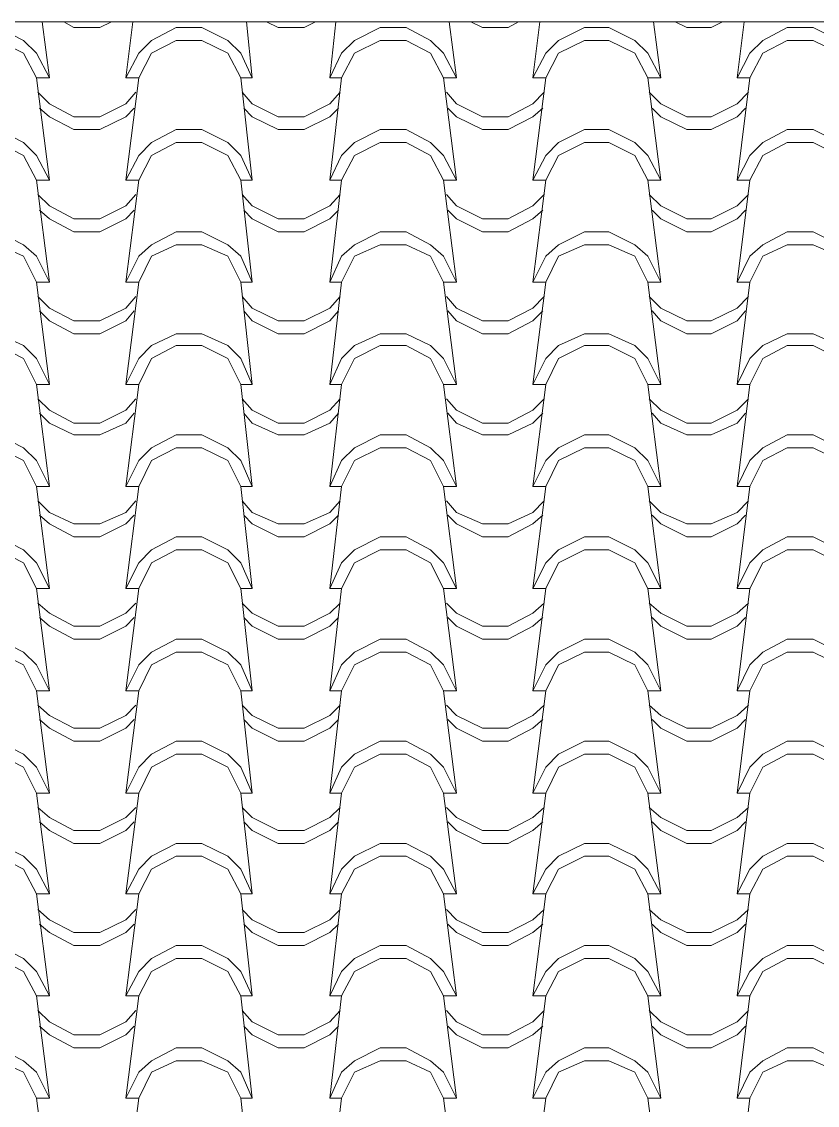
# Model space of a CAD drawing. Header units: millimetres. Extents: x 14264 to 19361, y -8891 to -1096.
# Drawn here: x 15544 to 16712, y -2696 to -1106 of the extents above; entities that cross this region are included whole.
import ezdxf

# ---------------------------------------------------------------- set-up
doc = ezdxf.new("R2010")
doc.units = ezdxf.units.MM
doc.layers.add('A-COB-___-___-EXI', color=250, linetype='Continuous', lineweight=25)

msp = doc.modelspace()

# ---------------------------------------------------------------- linework, layer by layer
at = {"layer": 'A-COB-___-___-EXI', "color": 18, "lineweight": 9}
for p, q in [((15585.1, -1188.6), (15574.5, -1106.3)), ((15697, -1188.6), (15707.5, -1106.3)), ((15882.7, -1188.6), (15874.3, -1106.3)), ((15996.7, -1188.6), (16005.1, -1106.3)), ((16182.5, -1188.6), (16171.9, -1106.3)), ((16294.3, -1188.6), (16304.9, -1106.3)), ((16482.2, -1188.6), (16471.6, -1106.3)), ((16594.1, -1188.6), (16604.6, -1106.3)), ((15585.1, -1338.5), (15566.1, -1188.6)), ((15697, -1338.5), (15716, -1188.6)), ((15882.7, -1338.5), (15865.8, -1188.6)), ((15996.7, -1338.5), (16013.6, -1188.6)), ((16182.5, -1338.5), (16163.5, -1188.6)), ((16294.3, -1338.5), (16313.3, -1188.6)), ((16482.2, -1338.5), (16463.2, -1188.6)), ((16594.1, -1338.5), (16613.1, -1188.6)), ((15585.1, -1488.3), (15566.1, -1338.5)), ((15697, -1488.3), (15716, -1338.5)), ((15882.7, -1488.3), (15865.8, -1338.5)), ((15996.7, -1488.3), (16013.6, -1338.5)), ((16182.5, -1488.3), (16163.5, -1338.5)), ((16294.3, -1488.3), (16313.3, -1338.5)), ((16482.2, -1488.3), (16463.2, -1338.5)), ((16594.1, -1488.3), (16613.1, -1338.5)), ((15585.1, -1638.2), (15566.1, -1488.3)), ((15697, -1638.2), (15716, -1488.3)), ((15882.7, -1638.2), (15865.8, -1488.3)), ((15996.7, -1638.2), (16013.6, -1488.3)), ((16182.5, -1638.2), (16163.5, -1488.3)), ((16294.3, -1638.2), (16313.3, -1488.3)), ((16482.2, -1638.2), (16463.2, -1488.3)), ((16594.1, -1638.2), (16613.1, -1488.3)), ((15585.1, -1788.1), (15566.1, -1638.2)), ((15697, -1788.1), (15716, -1638.2)), ((15882.7, -1788.1), (15865.8, -1638.2)), ((15996.7, -1788.1), (16013.6, -1638.2)), ((16182.5, -1788.1), (16163.5, -1638.2)), ((16294.3, -1788.1), (16313.3, -1638.2)), ((16482.2, -1788.1), (16463.2, -1638.2)), ((16594.1, -1788.1), (16613.1, -1638.2)), ((15585.1, -1937.9), (15566.1, -1788.1)), ((15697, -1937.9), (15716, -1788.1)), ((15882.7, -1937.9), (15865.8, -1788.1)), ((15996.7, -1937.9), (16013.6, -1788.1)), ((16182.5, -1937.9), (16163.5, -1788.1)), ((16294.3, -1937.9), (16313.3, -1788.1)), ((16482.2, -1937.9), (16463.2, -1788.1)), ((16594.1, -1937.9), (16613.1, -1788.1)), ((15585.1, -2087.8), (15566.1, -1937.9)), ((15697, -2087.8), (15716, -1937.9)), ((15882.7, -2087.8), (15865.8, -1937.9)), ((15996.7, -2087.8), (16013.6, -1937.9)), ((16182.5, -2087.8), (16163.5, -1937.9)), ((16294.3, -2087.8), (16313.3, -1937.9)), ((16482.2, -2087.8), (16463.2, -1937.9)), ((16594.1, -2087.8), (16613.1, -1937.9)), ((15585.1, -2237.7), (15566.1, -2087.8)), ((15697, -2237.7), (15716, -2087.8)), ((15882.7, -2237.7), (15865.8, -2087.8)), ((15996.7, -2237.7), (16013.6, -2087.8)), ((16182.5, -2237.7), (16163.5, -2087.8)), ((16294.3, -2237.7), (16313.3, -2087.8)), ((16482.2, -2237.7), (16463.2, -2087.8)), ((16594.1, -2237.7), (16613.1, -2087.8)), ((15585.1, -2385.4), (15566.1, -2237.7)), ((15697, -2385.4), (15716, -2237.7)), ((15882.7, -2385.4), (15865.8, -2237.7)), ((15996.7, -2385.4), (16013.6, -2237.7)), ((16182.5, -2385.4), (16163.5, -2237.7)), ((16294.3, -2385.4), (16313.3, -2237.7)), ((16482.2, -2385.4), (16463.2, -2237.7)), ((16594.1, -2385.4), (16613.1, -2237.7)), ((15585.1, -2535.3), (15566.1, -2385.4)), ((15697, -2535.3), (15716, -2385.4)), ((15882.7, -2535.3), (15865.8, -2385.4)), ((15996.7, -2535.3), (16013.6, -2385.4)), ((16182.5, -2535.3), (16163.5, -2385.4)), ((16294.3, -2535.3), (16313.3, -2385.4)), ((16482.2, -2535.3), (16463.2, -2385.4)), ((16594.1, -2535.3), (16613.1, -2385.4)), ((15585.1, -2685.2), (15566.1, -2535.3)), ((15697, -2685.2), (15716, -2535.3)), ((15882.7, -2685.2), (15865.8, -2535.3)), ((15996.7, -2685.2), (16013.6, -2535.3)), ((16182.5, -2685.2), (16163.5, -2535.3)), ((16294.3, -2685.2), (16313.3, -2535.3)), ((16482.2, -2685.2), (16463.2, -2535.3)), ((16594.1, -2685.2), (16613.1, -2535.3)), ((15585.1, -2835), (15566.1, -2685.2)), ((15697, -2835), (15716, -2685.2)), ((15882.7, -2835), (15865.8, -2685.2)), ((15996.7, -2835), (16013.6, -2685.2)), ((16182.5, -2835), (16163.5, -2685.2)), ((16294.3, -2835), (16313.3, -2685.2)), ((16482.2, -2835), (16463.2, -2685.2)), ((16594.1, -2835), (16613.1, -2685.2))]:
    msp.add_line(p, q, dxfattribs=at)
at = {"layer": 'A-COB-___-___-EXI', "color": 18, "lineweight": 9, "flags": 128}
for points in [[(19211.5, -1106.3), (14531.8, -1106.3), (14531.8, -3533.7)], [(15606.2, -1106.3), (15621, -1114.7), (15659, -1114.7), (15675.9, -1106.3)], [(15903.8, -1106.3), (15920.7, -1114.7), (15958.7, -1114.7), (15975.6, -1106.3)], [(16203.6, -1106.3), (16220.4, -1114.7), (16258.4, -1114.7), (16273.2, -1106.3)], [(16503.3, -1106.3), (16520.2, -1114.7), (16556.1, -1114.7), (16573, -1106.3)], [(15568.2, -1209.7), (15585.1, -1226.6), (15621, -1245.6), (15659, -1245.6), (15697, -1226.6), (15711.7, -1209.7)], [(15867.9, -1209.7), (15882.7, -1226.6), (15920.7, -1245.6), (15958.7, -1245.6), (15996.7, -1226.6), (16011.5, -1209.7)], [(16167.7, -1209.7), (16182.5, -1226.6), (16220.4, -1245.6), (16258.4, -1245.6), (16294.3, -1226.6), (16311.2, -1209.7)], [(16610.9, -1209.7), (16594.1, -1226.6), (16556.1, -1245.6), (16520.2, -1245.6), (16482.2, -1226.6), (16465.3, -1209.7)], [(15570.3, -1232.9), (15585.1, -1245.6), (15621, -1264.6), (15659, -1264.6), (15697, -1245.6), (15709.6, -1232.9)], [(15870.1, -1232.9), (15882.7, -1245.6), (15920.7, -1264.6), (15958.7, -1264.6), (15996.7, -1245.6), (16009.4, -1232.9)], [(16169.8, -1232.9), (16182.5, -1245.6), (16220.4, -1264.6), (16258.4, -1264.6), (16294.3, -1245.6), (16309.1, -1232.9)], [(16606.7, -1232.9), (16594.1, -1245.6), (16556.1, -1264.6), (16520.2, -1264.6), (16482.2, -1245.6), (16469.5, -1232.9)], [(15711.7, -1359.6), (15697, -1376.5), (15659, -1395.4), (15621, -1395.4), (15585.1, -1376.5), (15568.2, -1359.6)], [(16011.5, -1359.6), (15996.7, -1376.5), (15958.7, -1395.4), (15920.7, -1395.4), (15882.7, -1376.5), (15867.9, -1359.6)], [(16311.2, -1359.6), (16294.3, -1376.5), (16258.4, -1395.4), (16220.4, -1395.4), (16182.5, -1376.5), (16167.7, -1359.6)], [(16610.9, -1359.6), (16594.1, -1376.5), (16556.1, -1395.4), (16520.2, -1395.4), (16482.2, -1376.5), (16465.3, -1359.6)], [(15709.6, -1382.8), (15697, -1395.4), (15659, -1414.4), (15621, -1414.4), (15585.1, -1395.4), (15570.3, -1382.8)], [(16009.4, -1382.8), (15996.7, -1395.4), (15958.7, -1414.4), (15920.7, -1414.4), (15882.7, -1395.4), (15870.1, -1382.8)], [(16309.1, -1382.8), (16294.3, -1395.4), (16258.4, -1414.4), (16220.4, -1414.4), (16182.5, -1395.4), (16169.8, -1382.8)], [(16606.7, -1382.8), (16594.1, -1395.4), (16556.1, -1414.4), (16520.2, -1414.4), (16482.2, -1395.4), (16469.5, -1382.8)], [(15568.2, -1509.4), (15585.1, -1526.3), (15621, -1545.3), (15659, -1545.3), (15697, -1526.3), (15711.7, -1509.4)], [(15867.9, -1509.4), (15882.7, -1526.3), (15920.7, -1545.3), (15958.7, -1545.3), (15996.7, -1526.3), (16011.5, -1509.4)], [(16167.7, -1509.4), (16182.5, -1526.3), (16220.4, -1545.3), (16258.4, -1545.3), (16294.3, -1526.3), (16311.2, -1509.4)], [(16610.9, -1509.4), (16594.1, -1526.3), (16556.1, -1545.3), (16520.2, -1545.3), (16482.2, -1526.3), (16465.3, -1509.4)], [(15570.3, -1530.5), (15585.1, -1545.3), (15621, -1564.3), (15659, -1564.3), (15697, -1545.3), (15709.6, -1530.5)], [(15870.1, -1530.5), (15882.7, -1545.3), (15920.7, -1564.3), (15958.7, -1564.3), (15996.7, -1545.3), (16009.4, -1530.5)], [(16169.8, -1530.5), (16182.5, -1545.3), (16220.4, -1564.3), (16258.4, -1564.3), (16294.3, -1545.3), (16309.1, -1530.5)], [(16606.7, -1530.5), (16594.1, -1545.3), (16556.1, -1564.3), (16520.2, -1564.3), (16482.2, -1545.3), (16469.5, -1530.5)], [(15711.7, -1659.3), (15697, -1676.2), (15659, -1695.2), (15621, -1695.2), (15585.1, -1676.2), (15568.2, -1659.3)], [(16011.5, -1659.3), (15996.7, -1676.2), (15958.7, -1695.2), (15920.7, -1695.2), (15882.7, -1676.2), (15867.9, -1659.3)], [(16311.2, -1659.3), (16294.3, -1676.2), (16258.4, -1695.2), (16220.4, -1695.2), (16182.5, -1676.2), (16167.7, -1659.3)], [(16610.9, -1659.3), (16594.1, -1676.2), (16556.1, -1695.2), (16520.2, -1695.2), (16482.2, -1676.2), (16465.3, -1659.3)], [(15709.6, -1680.4), (15697, -1695.2), (15659, -1712.1), (15621, -1712.1), (15585.1, -1695.2), (15570.3, -1680.4)], [(16009.4, -1680.4), (15996.7, -1695.2), (15958.7, -1712.1), (15920.7, -1712.1), (15882.7, -1695.2), (15870.1, -1680.4)], [(16309.1, -1680.4), (16294.3, -1695.2), (16258.4, -1712.1), (16220.4, -1712.1), (16182.5, -1695.2), (16169.8, -1680.4)], [(16606.7, -1680.4), (16594.1, -1695.2), (16556.1, -1712.1), (16520.2, -1712.1), (16482.2, -1695.2), (16469.5, -1680.4)], [(15568.2, -1809.2), (15585.1, -1826.1), (15621, -1842.9), (15659, -1842.9), (15697, -1826.1), (15711.7, -1809.2)], [(15867.9, -1809.2), (15882.7, -1826.1), (15920.7, -1842.9), (15958.7, -1842.9), (15996.7, -1826.1), (16011.5, -1809.2)], [(16167.7, -1809.2), (16182.5, -1826.1), (16220.4, -1842.9), (16258.4, -1842.9), (16294.3, -1826.1), (16311.2, -1809.2)], [(16610.9, -1809.2), (16594.1, -1826.1), (16556.1, -1842.9), (16520.2, -1842.9), (16482.2, -1826.1), (16465.3, -1809.2)], [(15570.3, -1830.3), (15585.1, -1842.9), (15621, -1861.9), (15659, -1861.9), (15697, -1842.9), (15709.6, -1830.3)], [(15870.1, -1830.3), (15882.7, -1842.9), (15920.7, -1861.9), (15958.7, -1861.9), (15996.7, -1842.9), (16009.4, -1830.3)], [(16169.8, -1830.3), (16182.5, -1842.9), (16220.4, -1861.9), (16258.4, -1861.9), (16294.3, -1842.9), (16309.1, -1830.3)], [(16606.7, -1830.3), (16594.1, -1842.9), (16556.1, -1861.9), (16520.2, -1861.9), (16482.2, -1842.9), (16469.5, -1830.3)], [(15711.7, -1959), (15697, -1973.8), (15659, -1992.8), (15621, -1992.8), (15585.1, -1973.8), (15568.2, -1959)], [(16011.5, -1959), (15996.7, -1973.8), (15958.7, -1992.8), (15920.7, -1992.8), (15882.7, -1973.8), (15867.9, -1959)], [(16311.2, -1959), (16294.3, -1973.8), (16258.4, -1992.8), (16220.4, -1992.8), (16182.5, -1973.8), (16167.7, -1959)], [(16610.9, -1959), (16594.1, -1973.8), (16556.1, -1992.8), (16520.2, -1992.8), (16482.2, -1973.8), (16465.3, -1959)], [(15709.6, -1980.1), (15697, -1992.8), (15659, -2011.8), (15621, -2011.8), (15585.1, -1992.8), (15570.3, -1980.1)], [(16009.4, -1980.1), (15996.7, -1992.8), (15958.7, -2011.8), (15920.7, -2011.8), (15882.7, -1992.8), (15870.1, -1980.1)], [(16309.1, -1980.1), (16294.3, -1992.8), (16258.4, -2011.8), (16220.4, -2011.8), (16182.5, -1992.8), (16169.8, -1980.1)], [(16606.7, -1980.1), (16594.1, -1992.8), (16556.1, -2011.8), (16520.2, -2011.8), (16482.2, -1992.8), (16469.5, -1980.1)], [(15568.2, -2108.9), (15585.1, -2123.7), (15621, -2142.7), (15659, -2142.7), (15697, -2123.7), (15711.7, -2108.9)], [(15867.9, -2108.9), (15882.7, -2123.7), (15920.7, -2142.7), (15958.7, -2142.7), (15996.7, -2123.7), (16011.5, -2108.9)], [(16167.7, -2108.9), (16182.5, -2123.7), (16220.4, -2142.7), (16258.4, -2142.7), (16294.3, -2123.7), (16311.2, -2108.9)], [(16610.9, -2108.9), (16594.1, -2123.7), (16556.1, -2142.7), (16520.2, -2142.7), (16482.2, -2123.7), (16465.3, -2108.9)], [(15570.3, -2130), (15585.1, -2142.7), (15621, -2161.7), (15659, -2161.7), (15697, -2142.7), (15709.6, -2130)], [(15870.1, -2130), (15882.7, -2142.7), (15920.7, -2161.7), (15958.7, -2161.7), (15996.7, -2142.7), (16009.4, -2130)], [(16169.8, -2130), (16182.5, -2142.7), (16220.4, -2161.7), (16258.4, -2161.7), (16294.3, -2142.7), (16309.1, -2130)], [(16606.7, -2130), (16594.1, -2142.7), (16556.1, -2161.7), (16520.2, -2161.7), (16482.2, -2142.7), (16469.5, -2130)], [(15711.7, -2258.8), (15697, -2273.5), (15659, -2292.5), (15621, -2292.5), (15585.1, -2273.5), (15568.2, -2258.8)], [(16011.5, -2258.8), (15996.7, -2273.5), (15958.7, -2292.5), (15920.7, -2292.5), (15882.7, -2273.5), (15867.9, -2258.8)], [(16311.2, -2258.8), (16294.3, -2273.5), (16258.4, -2292.5), (16220.4, -2292.5), (16182.5, -2273.5), (16167.7, -2258.8)], [(16610.9, -2258.8), (16594.1, -2273.5), (16556.1, -2292.5), (16520.2, -2292.5), (16482.2, -2273.5), (16465.3, -2258.8)], [(15709.6, -2279.9), (15697, -2292.5), (15659, -2311.5), (15621, -2311.5), (15585.1, -2292.5), (15570.3, -2279.9)], [(16009.4, -2279.9), (15996.7, -2292.5), (15958.7, -2311.5), (15920.7, -2311.5), (15882.7, -2292.5), (15870.1, -2279.9)], [(16309.1, -2279.9), (16294.3, -2292.5), (16258.4, -2311.5), (16220.4, -2311.5), (16182.5, -2292.5), (16169.8, -2279.9)], [(16606.7, -2279.9), (16594.1, -2292.5), (16556.1, -2311.5), (16520.2, -2311.5), (16482.2, -2292.5), (16469.5, -2279.9)], [(15568.2, -2408.6), (15585.1, -2423.4), (15621, -2442.4), (15659, -2442.4), (15697, -2423.4), (15711.7, -2408.6)], [(15867.9, -2408.6), (15882.7, -2423.4), (15920.7, -2442.4), (15958.7, -2442.4), (15996.7, -2423.4), (16011.5, -2408.6)], [(16167.7, -2408.6), (16182.5, -2423.4), (16220.4, -2442.4), (16258.4, -2442.4), (16294.3, -2423.4), (16311.2, -2408.6)], [(16610.9, -2408.6), (16594.1, -2423.4), (16556.1, -2442.4), (16520.2, -2442.4), (16482.2, -2423.4), (16465.3, -2408.6)], [(15709.6, -2429.8), (15697, -2442.4), (15659, -2461.4), (15621, -2461.4), (15585.1, -2442.4), (15570.3, -2429.8)], [(16009.4, -2429.8), (15996.7, -2442.4), (15958.7, -2461.4), (15920.7, -2461.4), (15882.7, -2442.4), (15870.1, -2429.8)], [(16309.1, -2429.8), (16294.3, -2442.4), (16258.4, -2461.4), (16220.4, -2461.4), (16182.5, -2442.4), (16169.8, -2429.8)], [(16606.7, -2429.8), (16594.1, -2442.4), (16556.1, -2461.4), (16520.2, -2461.4), (16482.2, -2442.4), (16469.5, -2429.8)], [(15568.2, -2556.4), (15585.1, -2573.3), (15621, -2592.3), (15659, -2592.3), (15697, -2573.3), (15711.7, -2556.4)], [(15867.9, -2556.4), (15882.7, -2573.3), (15920.7, -2592.3), (15958.7, -2592.3), (15996.7, -2573.3), (16011.5, -2556.4)], [(16167.7, -2556.4), (16182.5, -2573.3), (16220.4, -2592.3), (16258.4, -2592.3), (16294.3, -2573.3), (16311.2, -2556.4)], [(16610.9, -2556.4), (16594.1, -2573.3), (16556.1, -2592.3), (16520.2, -2592.3), (16482.2, -2573.3), (16465.3, -2556.4)], [(15570.3, -2579.6), (15585.1, -2592.3), (15621, -2611.3), (15659, -2611.3), (15697, -2592.3), (15709.6, -2579.6)], [(15870.1, -2579.6), (15882.7, -2592.3), (15920.7, -2611.3), (15958.7, -2611.3), (15996.7, -2592.3), (16009.4, -2579.6)], [(16169.8, -2579.6), (16182.5, -2592.3), (16220.4, -2611.3), (16258.4, -2611.3), (16294.3, -2592.3), (16309.1, -2579.6)], [(16606.7, -2579.6), (16594.1, -2592.3), (16556.1, -2611.3), (16520.2, -2611.3), (16482.2, -2592.3), (16469.5, -2579.6)]]:
    msp.add_lwpolyline(points, dxfattribs=at)
for points in [[(15509.1, -1114.7), (15473.2, -1114.7), (15435.2, -1133.7), (15416.2, -1152.7), (15397.2, -1188.6), (15416.2, -1188.6), (15435.2, -1152.7), (15473.2, -1133.7), (15509.1, -1133.7), (15547.1, -1152.7), (15566.1, -1188.6), (15585.1, -1188.6), (15566.1, -1152.7), (15547.1, -1133.7)], [(15808.8, -1114.7), (15846.8, -1133.7), (15865.8, -1152.7), (15882.7, -1188.6), (15865.8, -1188.6), (15846.8, -1152.7), (15808.8, -1133.7), (15770.8, -1133.7), (15735, -1152.7), (15716, -1188.6), (15697, -1188.6), (15716, -1152.7), (15735, -1133.7), (15770.8, -1114.7)], [(16108.6, -1114.7), (16070.6, -1114.7), (16032.6, -1133.7), (16013.6, -1152.7), (15996.7, -1188.6), (16013.6, -1188.6), (16032.6, -1152.7), (16070.6, -1133.7), (16108.6, -1133.7), (16144.5, -1152.7), (16163.5, -1188.6), (16182.5, -1188.6), (16163.5, -1152.7), (16144.5, -1133.7)], [(16406.2, -1114.7), (16444.2, -1133.7), (16463.2, -1152.7), (16482.2, -1188.6), (16463.2, -1188.6), (16444.2, -1152.7), (16406.2, -1133.7), (16370.3, -1133.7), (16332.3, -1152.7), (16313.3, -1188.6), (16294.3, -1188.6), (16313.3, -1152.7), (16332.3, -1133.7), (16370.3, -1114.7)], [(16762.9, -1152.7), (16743.9, -1133.7), (16705.9, -1114.7), (16667.9, -1114.7), (16632.1, -1133.7), (16613.1, -1152.7), (16594.1, -1188.6), (16613.1, -1188.6), (16632.1, -1152.7), (16667.9, -1133.7), (16705.9, -1133.7), (16743.9, -1152.7), (16762.9, -1188.6), (16781.9, -1188.6)], [(15509.1, -1264.6), (15547.1, -1283.6), (15566.1, -1302.6), (15585.1, -1338.5), (15566.1, -1338.5), (15547.1, -1302.6), (15509.1, -1283.6), (15473.2, -1283.6), (15435.2, -1302.6), (15416.2, -1338.5), (15397.2, -1338.5), (15416.2, -1302.6), (15435.2, -1283.6), (15473.2, -1264.6)], [(15808.8, -1264.6), (15846.8, -1283.6), (15865.8, -1302.6), (15882.7, -1338.5), (15865.8, -1338.5), (15846.8, -1302.6), (15808.8, -1283.6), (15770.8, -1283.6), (15735, -1302.6), (15716, -1338.5), (15697, -1338.5), (15716, -1302.6), (15735, -1283.6), (15770.8, -1264.6)], [(16108.6, -1264.6), (16144.5, -1283.6), (16163.5, -1302.6), (16182.5, -1338.5), (16163.5, -1338.5), (16144.5, -1302.6), (16108.6, -1283.6), (16070.6, -1283.6), (16032.6, -1302.6), (16013.6, -1338.5), (15996.7, -1338.5), (16013.6, -1302.6), (16032.6, -1283.6), (16070.6, -1264.6)], [(16406.2, -1264.6), (16444.2, -1283.6), (16463.2, -1302.6), (16482.2, -1338.5), (16463.2, -1338.5), (16444.2, -1302.6), (16406.2, -1283.6), (16370.3, -1283.6), (16332.3, -1302.6), (16313.3, -1338.5), (16294.3, -1338.5), (16313.3, -1302.6), (16332.3, -1283.6), (16370.3, -1264.6)], [(16705.9, -1264.6), (16743.9, -1283.6), (16762.9, -1302.6), (16781.9, -1338.5), (16762.9, -1338.5), (16743.9, -1302.6), (16705.9, -1283.6), (16667.9, -1283.6), (16632.1, -1302.6), (16613.1, -1338.5), (16594.1, -1338.5), (16613.1, -1302.6), (16632.1, -1283.6), (16667.9, -1264.6)], [(15509.1, -1414.4), (15547.1, -1433.4), (15566.1, -1450.3), (15585.1, -1488.3), (15566.1, -1488.3), (15547.1, -1450.3), (15509.1, -1433.4), (15473.2, -1433.4), (15435.2, -1450.3), (15416.2, -1488.3), (15397.2, -1488.3), (15416.2, -1450.3), (15435.2, -1433.4), (15473.2, -1414.4)], [(15808.8, -1414.4), (15770.8, -1414.4), (15735, -1433.4), (15716, -1450.3), (15697, -1488.3), (15716, -1488.3), (15735, -1450.3), (15770.8, -1433.4), (15808.8, -1433.4), (15846.8, -1450.3), (15865.8, -1488.3), (15882.7, -1488.3), (15865.8, -1450.3), (15846.8, -1433.4)], [(16108.6, -1414.4), (16070.6, -1414.4), (16032.6, -1433.4), (16013.6, -1450.3), (15996.7, -1488.3), (16013.6, -1488.3), (16032.6, -1450.3), (16070.6, -1433.4), (16108.6, -1433.4), (16144.5, -1450.3), (16163.5, -1488.3), (16182.5, -1488.3), (16163.5, -1450.3), (16144.5, -1433.4)], [(16406.2, -1414.4), (16370.3, -1414.4), (16332.3, -1433.4), (16313.3, -1450.3), (16294.3, -1488.3), (16313.3, -1488.3), (16332.3, -1450.3), (16370.3, -1433.4), (16406.2, -1433.4), (16444.2, -1450.3), (16463.2, -1488.3), (16482.2, -1488.3), (16463.2, -1450.3), (16444.2, -1433.4)], [(16705.9, -1414.4), (16667.9, -1414.4), (16632.1, -1433.4), (16613.1, -1450.3), (16594.1, -1488.3), (16613.1, -1488.3), (16632.1, -1450.3), (16667.9, -1433.4), (16705.9, -1433.4), (16743.9, -1450.3), (16762.9, -1488.3), (16781.9, -1488.3), (16762.9, -1450.3), (16743.9, -1433.4)], [(15509.1, -1564.3), (15547.1, -1581.2), (15566.1, -1600.2), (15585.1, -1638.2), (15566.1, -1638.2), (15547.1, -1600.2), (15509.1, -1581.2), (15473.2, -1581.2), (15435.2, -1600.2), (15416.2, -1638.2), (15397.2, -1638.2), (15416.2, -1600.2), (15435.2, -1581.2), (15473.2, -1564.3)], [(15808.8, -1564.3), (15846.8, -1581.2), (15865.8, -1600.2), (15882.7, -1638.2), (15865.8, -1638.2), (15846.8, -1600.2), (15808.8, -1581.2), (15770.8, -1581.2), (15735, -1600.2), (15716, -1638.2), (15697, -1638.2), (15716, -1600.2), (15735, -1581.2), (15770.8, -1564.3)], [(16108.6, -1564.3), (16144.5, -1581.2), (16163.5, -1600.2), (16182.5, -1638.2), (16163.5, -1638.2), (16144.5, -1600.2), (16108.6, -1581.2), (16070.6, -1581.2), (16032.6, -1600.2), (16013.6, -1638.2), (15996.7, -1638.2), (16013.6, -1600.2), (16032.6, -1581.2), (16070.6, -1564.3)], [(16406.2, -1564.3), (16444.2, -1581.2), (16463.2, -1600.2), (16482.2, -1638.2), (16463.2, -1638.2), (16444.2, -1600.2), (16406.2, -1581.2), (16370.3, -1581.2), (16332.3, -1600.2), (16313.3, -1638.2), (16294.3, -1638.2), (16313.3, -1600.2), (16332.3, -1581.2), (16370.3, -1564.3)], [(16705.9, -1564.3), (16743.9, -1581.2), (16762.9, -1600.2), (16781.9, -1638.2), (16762.9, -1638.2), (16743.9, -1600.2), (16705.9, -1581.2), (16667.9, -1581.2), (16632.1, -1600.2), (16613.1, -1638.2), (16594.1, -1638.2), (16613.1, -1600.2), (16632.1, -1581.2), (16667.9, -1564.3)], [(15509.1, -1712.1), (15547.1, -1731.1), (15566.1, -1750.1), (15585.1, -1788.1), (15566.1, -1788.1), (15547.1, -1750.1), (15509.1, -1731.1), (15473.2, -1731.1), (15435.2, -1750.1), (15416.2, -1788.1), (15397.2, -1788.1), (15416.2, -1750.1), (15435.2, -1731.1), (15473.2, -1712.1)], [(15808.8, -1712.1), (15770.8, -1712.1), (15735, -1731.1), (15716, -1750.1), (15697, -1788.1), (15716, -1788.1), (15735, -1750.1), (15770.8, -1731.1), (15808.8, -1731.1), (15846.8, -1750.1), (15865.8, -1788.1), (15882.7, -1788.1), (15865.8, -1750.1), (15846.8, -1731.1)], [(16108.6, -1712.1), (16144.5, -1731.1), (16163.5, -1750.1), (16182.5, -1788.1), (16163.5, -1788.1), (16144.5, -1750.1), (16108.6, -1731.1), (16070.6, -1731.1), (16032.6, -1750.1), (16013.6, -1788.1), (15996.7, -1788.1), (16013.6, -1750.1), (16032.6, -1731.1), (16070.6, -1712.1)], [(16406.2, -1712.1), (16370.3, -1712.1), (16332.3, -1731.1), (16313.3, -1750.1), (16294.3, -1788.1), (16313.3, -1788.1), (16332.3, -1750.1), (16370.3, -1731.1), (16406.2, -1731.1), (16444.2, -1750.1), (16463.2, -1788.1), (16482.2, -1788.1), (16463.2, -1750.1), (16444.2, -1731.1)], [(16705.9, -1712.1), (16667.9, -1712.1), (16632.1, -1731.1), (16613.1, -1750.1), (16594.1, -1788.1), (16613.1, -1788.1), (16632.1, -1750.1), (16667.9, -1731.1), (16705.9, -1731.1), (16743.9, -1750.1), (16762.9, -1788.1), (16781.9, -1788.1), (16762.9, -1750.1), (16743.9, -1731.1)], [(15509.1, -1861.9), (15547.1, -1880.9), (15566.1, -1899.9), (15585.1, -1937.9), (15566.1, -1937.9), (15547.1, -1899.9), (15509.1, -1880.9), (15473.2, -1880.9), (15435.2, -1899.9), (15416.2, -1937.9), (15397.2, -1937.9), (15416.2, -1899.9), (15435.2, -1880.9), (15473.2, -1861.9)], [(15808.8, -1861.9), (15846.8, -1880.9), (15865.8, -1899.9), (15882.7, -1937.9), (15865.8, -1937.9), (15846.8, -1899.9), (15808.8, -1880.9), (15770.8, -1880.9), (15735, -1899.9), (15716, -1937.9), (15697, -1937.9), (15716, -1899.9), (15735, -1880.9), (15770.8, -1861.9)], [(16108.6, -1861.9), (16144.5, -1880.9), (16163.5, -1899.9), (16182.5, -1937.9), (16163.5, -1937.9), (16144.5, -1899.9), (16108.6, -1880.9), (16070.6, -1880.9), (16032.6, -1899.9), (16013.6, -1937.9), (15996.7, -1937.9), (16013.6, -1899.9), (16032.6, -1880.9), (16070.6, -1861.9)], [(16406.2, -1861.9), (16444.2, -1880.9), (16463.2, -1899.9), (16482.2, -1937.9), (16463.2, -1937.9), (16444.2, -1899.9), (16406.2, -1880.9), (16370.3, -1880.9), (16332.3, -1899.9), (16313.3, -1937.9), (16294.3, -1937.9), (16313.3, -1899.9), (16332.3, -1880.9), (16370.3, -1861.9)], [(16705.9, -1861.9), (16743.9, -1880.9), (16762.9, -1899.9), (16781.9, -1937.9), (16762.9, -1937.9), (16743.9, -1899.9), (16705.9, -1880.9), (16667.9, -1880.9), (16632.1, -1899.9), (16613.1, -1937.9), (16594.1, -1937.9), (16613.1, -1899.9), (16632.1, -1880.9), (16667.9, -1861.9)], [(15509.1, -2011.8), (15547.1, -2030.8), (15566.1, -2049.8), (15585.1, -2087.8), (15566.1, -2087.8), (15547.1, -2049.8), (15509.1, -2030.8), (15473.2, -2030.8), (15435.2, -2049.8), (15416.2, -2087.8), (15397.2, -2087.8), (15416.2, -2049.8), (15435.2, -2030.8), (15473.2, -2011.8)], [(15808.8, -2011.8), (15770.8, -2011.8), (15735, -2030.8), (15716, -2049.8), (15697, -2087.8), (15716, -2087.8), (15735, -2049.8), (15770.8, -2030.8), (15808.8, -2030.8), (15846.8, -2049.8), (15865.8, -2087.8), (15882.7, -2087.8), (15865.8, -2049.8), (15846.8, -2030.8)], [(16108.6, -2011.8), (16144.5, -2030.8), (16163.5, -2049.8), (16182.5, -2087.8), (16163.5, -2087.8), (16144.5, -2049.8), (16108.6, -2030.8), (16070.6, -2030.8), (16032.6, -2049.8), (16013.6, -2087.8), (15996.7, -2087.8), (16013.6, -2049.8), (16032.6, -2030.8), (16070.6, -2011.8)], [(16406.2, -2011.8), (16370.3, -2011.8), (16332.3, -2030.8), (16313.3, -2049.8), (16294.3, -2087.8), (16313.3, -2087.8), (16332.3, -2049.8), (16370.3, -2030.8), (16406.2, -2030.8), (16444.2, -2049.8), (16463.2, -2087.8), (16482.2, -2087.8), (16463.2, -2049.8), (16444.2, -2030.8)], [(16705.9, -2011.8), (16667.9, -2011.8), (16632.1, -2030.8), (16613.1, -2049.8), (16594.1, -2087.8), (16613.1, -2087.8), (16632.1, -2049.8), (16667.9, -2030.8), (16705.9, -2030.8), (16743.9, -2049.8), (16762.9, -2087.8), (16781.9, -2087.8), (16762.9, -2049.8), (16743.9, -2030.8)], [(15509.1, -2161.7), (15547.1, -2180.7), (15566.1, -2199.7), (15585.1, -2237.7), (15566.1, -2237.7), (15547.1, -2199.7), (15509.1, -2180.7), (15473.2, -2180.7), (15435.2, -2199.7), (15416.2, -2237.7), (15397.2, -2237.7), (15416.2, -2199.7), (15435.2, -2180.7), (15473.2, -2161.7)], [(15808.8, -2161.7), (15846.8, -2180.7), (15865.8, -2199.7), (15882.7, -2237.7), (15865.8, -2237.7), (15846.8, -2199.7), (15808.8, -2180.7), (15770.8, -2180.7), (15735, -2199.7), (15716, -2237.7), (15697, -2237.7), (15716, -2199.7), (15735, -2180.7), (15770.8, -2161.7)], [(16108.6, -2161.7), (16144.5, -2180.7), (16163.5, -2199.7), (16182.5, -2237.7), (16163.5, -2237.7), (16144.5, -2199.7), (16108.6, -2180.7), (16070.6, -2180.7), (16032.6, -2199.7), (16013.6, -2237.7), (15996.7, -2237.7), (16013.6, -2199.7), (16032.6, -2180.7), (16070.6, -2161.7)], [(16406.2, -2161.7), (16444.2, -2180.7), (16463.2, -2199.7), (16482.2, -2237.7), (16463.2, -2237.7), (16444.2, -2199.7), (16406.2, -2180.7), (16370.3, -2180.7), (16332.3, -2199.7), (16313.3, -2237.7), (16294.3, -2237.7), (16313.3, -2199.7), (16332.3, -2180.7), (16370.3, -2161.7)], [(16705.9, -2161.7), (16743.9, -2180.7), (16762.9, -2199.7), (16781.9, -2237.7), (16762.9, -2237.7), (16743.9, -2199.7), (16705.9, -2180.7), (16667.9, -2180.7), (16632.1, -2199.7), (16613.1, -2237.7), (16594.1, -2237.7), (16613.1, -2199.7), (16632.1, -2180.7), (16667.9, -2161.7)], [(15509.1, -2311.5), (15547.1, -2330.5), (15566.1, -2349.5), (15585.1, -2385.4), (15566.1, -2385.4), (15547.1, -2349.5), (15509.1, -2330.5), (15473.2, -2330.5), (15435.2, -2349.5), (15416.2, -2385.4), (15397.2, -2385.4), (15416.2, -2349.5), (15435.2, -2330.5), (15473.2, -2311.5)], [(15808.8, -2311.5), (15770.8, -2311.5), (15735, -2330.5), (15716, -2349.5), (15697, -2385.4), (15716, -2385.4), (15735, -2349.5), (15770.8, -2330.5), (15808.8, -2330.5), (15846.8, -2349.5), (15865.8, -2385.4), (15882.7, -2385.4), (15865.8, -2349.5), (15846.8, -2330.5)], [(16108.6, -2311.5), (16070.6, -2311.5), (16032.6, -2330.5), (16013.6, -2349.5), (15996.7, -2385.4), (16013.6, -2385.4), (16032.6, -2349.5), (16070.6, -2330.5), (16108.6, -2330.5), (16144.5, -2349.5), (16163.5, -2385.4), (16182.5, -2385.4), (16163.5, -2349.5), (16144.5, -2330.5)], [(16406.2, -2311.5), (16370.3, -2311.5), (16332.3, -2330.5), (16313.3, -2349.5), (16294.3, -2385.4), (16313.3, -2385.4), (16332.3, -2349.5), (16370.3, -2330.5), (16406.2, -2330.5), (16444.2, -2349.5), (16463.2, -2385.4), (16482.2, -2385.4), (16463.2, -2349.5), (16444.2, -2330.5)], [(16705.9, -2311.5), (16667.9, -2311.5), (16632.1, -2330.5), (16613.1, -2349.5), (16594.1, -2385.4), (16613.1, -2385.4), (16632.1, -2349.5), (16667.9, -2330.5), (16705.9, -2330.5), (16743.9, -2349.5), (16762.9, -2385.4), (16781.9, -2385.4), (16762.9, -2349.5), (16743.9, -2330.5)], [(15509.1, -2461.4), (15547.1, -2480.4), (15566.1, -2499.4), (15585.1, -2535.3), (15566.1, -2535.3), (15547.1, -2499.4), (15509.1, -2480.4), (15473.2, -2480.4), (15435.2, -2499.4), (15416.2, -2535.3), (15397.2, -2535.3), (15416.2, -2499.4), (15435.2, -2480.4), (15473.2, -2461.4)], [(15808.8, -2461.4), (15770.8, -2461.4), (15735, -2480.4), (15716, -2499.4), (15697, -2535.3), (15716, -2535.3), (15735, -2499.4), (15770.8, -2480.4), (15808.8, -2480.4), (15846.8, -2499.4), (15865.8, -2535.3), (15882.7, -2535.3), (15865.8, -2499.4), (15846.8, -2480.4)], [(16108.6, -2461.4), (16070.6, -2461.4), (16032.6, -2480.4), (16013.6, -2499.4), (15996.7, -2535.3), (16013.6, -2535.3), (16032.6, -2499.4), (16070.6, -2480.4), (16108.6, -2480.4), (16144.5, -2499.4), (16163.5, -2535.3), (16182.5, -2535.3), (16163.5, -2499.4), (16144.5, -2480.4)], [(16406.2, -2461.4), (16370.3, -2461.4), (16332.3, -2480.4), (16313.3, -2499.4), (16294.3, -2535.3), (16313.3, -2535.3), (16332.3, -2499.4), (16370.3, -2480.4), (16406.2, -2480.4), (16444.2, -2499.4), (16463.2, -2535.3), (16482.2, -2535.3), (16463.2, -2499.4), (16444.2, -2480.4)], [(16705.9, -2461.4), (16667.9, -2461.4), (16632.1, -2480.4), (16613.1, -2499.4), (16594.1, -2535.3), (16613.1, -2535.3), (16632.1, -2499.4), (16667.9, -2480.4), (16705.9, -2480.4), (16743.9, -2499.4), (16762.9, -2535.3), (16781.9, -2535.3), (16762.9, -2499.4), (16743.9, -2480.4)], [(15509.1, -2611.3), (15547.1, -2630.3), (15566.1, -2647.2), (15585.1, -2685.2), (15566.1, -2685.2), (15547.1, -2647.2), (15509.1, -2630.3), (15473.2, -2630.3), (15435.2, -2647.2), (15416.2, -2685.2), (15397.2, -2685.2), (15416.2, -2647.2), (15435.2, -2630.3), (15473.2, -2611.3)], [(15808.8, -2611.3), (15770.8, -2611.3), (15735, -2630.3), (15716, -2647.2), (15697, -2685.2), (15716, -2685.2), (15735, -2647.2), (15770.8, -2630.3), (15808.8, -2630.3), (15846.8, -2647.2), (15865.8, -2685.2), (15882.7, -2685.2), (15865.8, -2647.2), (15846.8, -2630.3)], [(16108.6, -2611.3), (16070.6, -2611.3), (16032.6, -2630.3), (16013.6, -2647.2), (15996.7, -2685.2), (16013.6, -2685.2), (16032.6, -2647.2), (16070.6, -2630.3), (16108.6, -2630.3), (16144.5, -2647.2), (16163.5, -2685.2), (16182.5, -2685.2), (16163.5, -2647.2), (16144.5, -2630.3)], [(16406.2, -2611.3), (16370.3, -2611.3), (16332.3, -2630.3), (16313.3, -2647.2), (16294.3, -2685.2), (16313.3, -2685.2), (16332.3, -2647.2), (16370.3, -2630.3), (16406.2, -2630.3), (16444.2, -2647.2), (16463.2, -2685.2), (16482.2, -2685.2), (16463.2, -2647.2), (16444.2, -2630.3)], [(16705.9, -2611.3), (16667.9, -2611.3), (16632.1, -2630.3), (16613.1, -2647.2), (16594.1, -2685.2), (16613.1, -2685.2), (16632.1, -2647.2), (16667.9, -2630.3), (16705.9, -2630.3), (16743.9, -2647.2), (16762.9, -2685.2), (16781.9, -2685.2), (16762.9, -2647.2), (16743.9, -2630.3)]]:
    msp.add_lwpolyline(points, close=True, dxfattribs=at)

doc.saveas('drawing.dxf')
